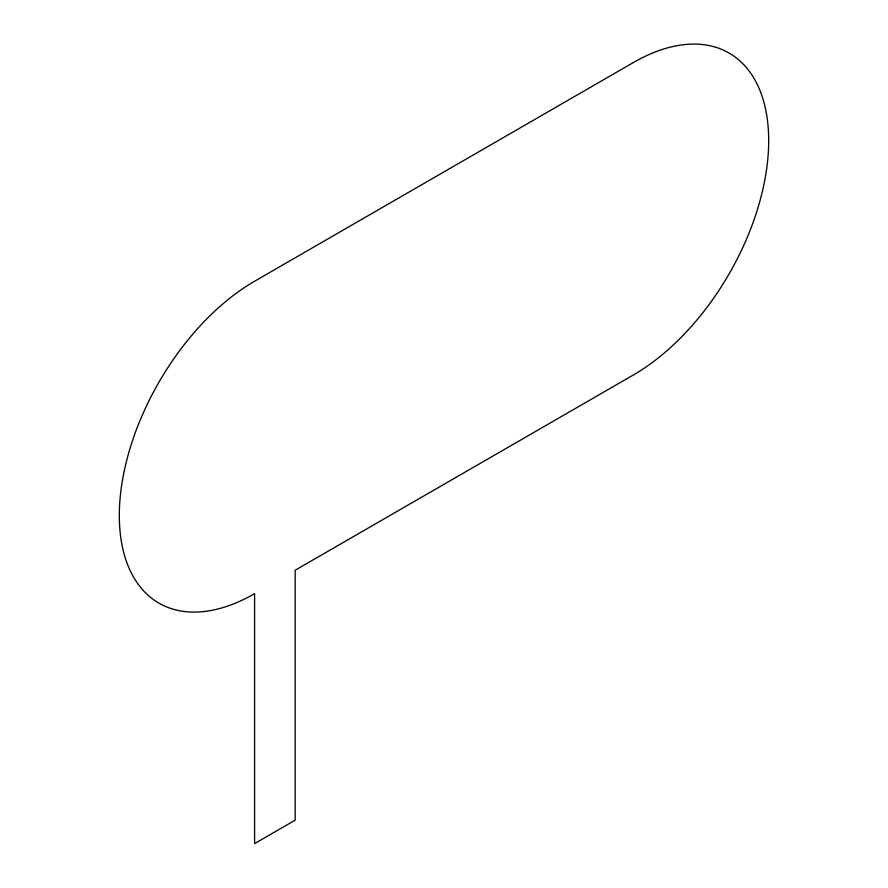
<?xml version="1.0" encoding="UTF-8"?>
<svg xmlns="http://www.w3.org/2000/svg" width="888" height="888" viewBox="0 0 888 888"><rect width="100%" height="100%" fill="white"/><g stroke="black" fill="none" stroke-linecap="round" stroke-linejoin="round"><path stroke-width="1.33" d="M633.399 62.526L254.601 281.219A191.32 110.456 -60 0 0 119.314 515.551A191.32 110.456 -60 0 0 254.601 593.65L254.601 843.6L295.182 820.168L295.182 570.218L633.399 374.958A191.32 110.456 -60 0 0 768.686 140.637A191.32 110.456 -60 0 0 633.399 62.526"/></g></svg>
